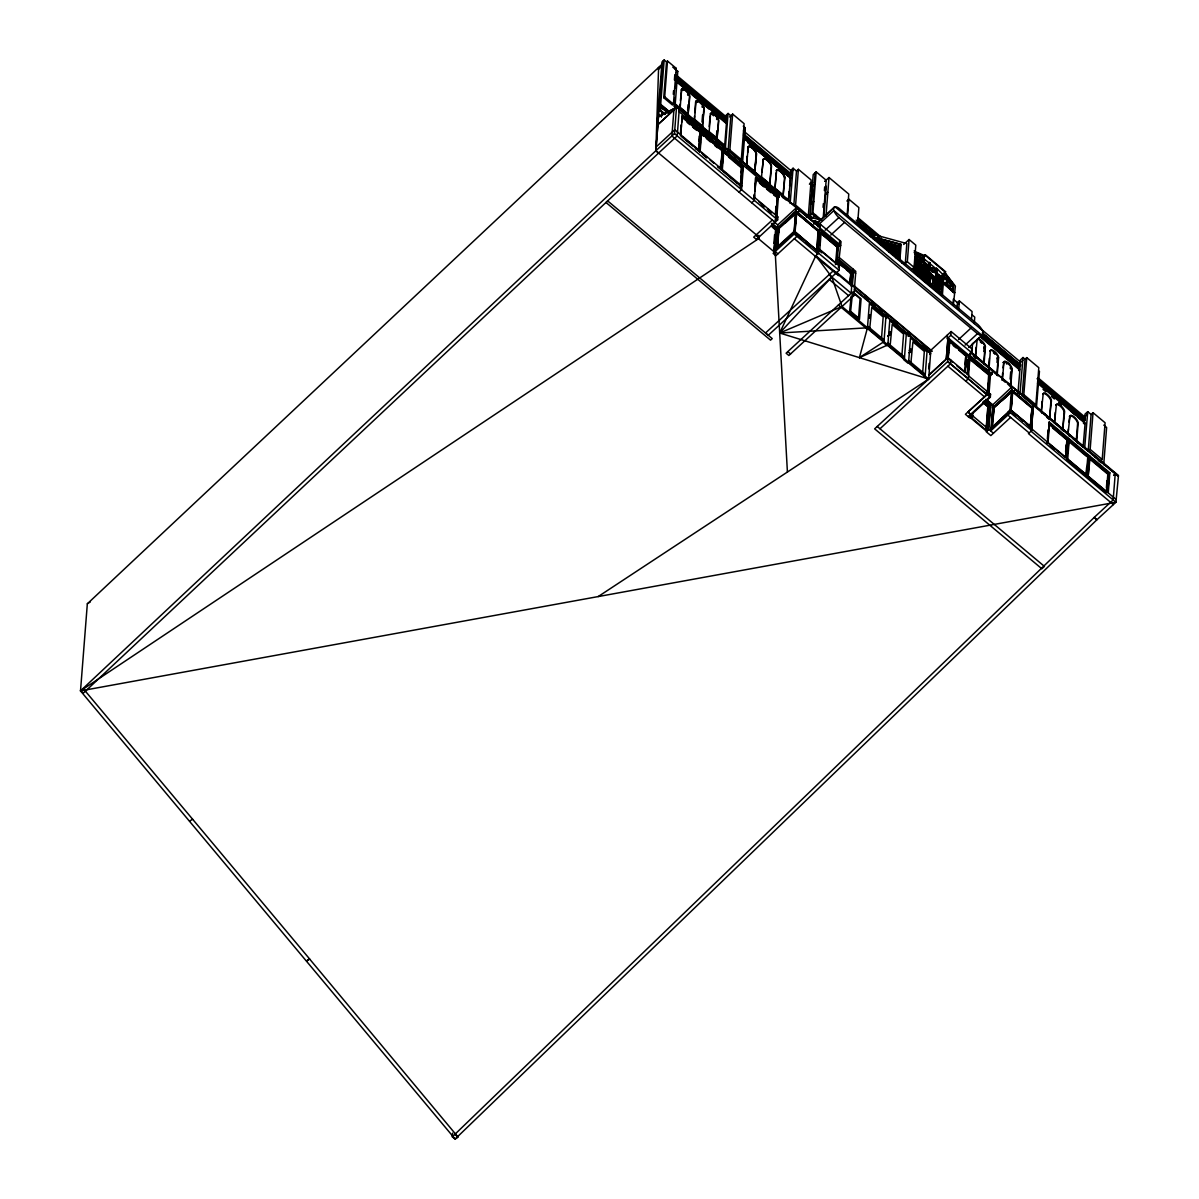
<?xml version="1.0" encoding="UTF-8"?>
<svg xmlns="http://www.w3.org/2000/svg" width="1199" height="1199" viewBox="0 0 1199 1199"><rect width="100%" height="100%" fill="white"/><g stroke="black" fill="none" stroke-linecap="round" stroke-linejoin="round"><path stroke-width="1.5" d="M662.852 61.164L655.853 150.729L658.626 153.037L83.301 693.172L80.513 690.894L83.54 688.975L309.612 958.96L306.584 960.894L309.582 958.99L458.138 1137.147L455.14 1139.05L80.513 690.894L655.853 150.744L658.611 67.459L658.476 69.272L662.522 65.465M1027.483 424.746L1031.515 427.998L1033.568 404.438M935.73 289.858L937.363 269.026L936.419 268.231L934.486 287.34L928.805 281.75M1037.809 379.498L1084.645 418.676L1085.005 414.15L1087.718 411.662L1091.09 414.494L1093.038 412.681L1105.103 422.767L1102.211 459.472L1100.247 461.27L1094.897 456.789M967.803 355.878L971.445 352.521L971.745 348.774L951.137 331.538L950.852 335.285L1118.487 475.478L1115.924 502.246L80.513 690.894L87.332 603.801L662.657 63.652M452.338 1136.802L1094.132 517.503L1096.935 519.737L455.14 1139.05L452.338 1136.802L452.623 1133.1M759.027 237.087L655.853 150.729L657.891 124.636L673.928 109.843L671.89 135.952L775.064 222.295L775.303 219.312M658.191 110.578L659.51 109.364L659.75 106.261L668.308 113.425M658.446 107.475L660.454 104.583L669.012 111.747M658.521 106.366L660.694 104.373L664.171 59.95L666.524 61.928L663.721 97.704L672.444 105.002L673.418 104.118L676.221 68.328L667.498 61.029L666.524 61.928M661.593 115.164L661.833 112.077L659.06 109.783L664.756 114.564M663.721 97.704L664.696 96.819L667.498 61.029M673.283 94.271L673.568 90.689M674.408 79.958L674.827 74.593M674.857 97.599L674.423 103.189L724.721 145.274L723.477 146.398M675.577 88.306L676.011 82.731M674.992 106.966L677.78 71.341L672.759 67.129M655.853 150.729L674.467 133.584L676.506 107.475L658.925 116.378L657.607 118.087M679.758 109.019L683.745 113.395M679.833 107.715L680.118 104.178M680.403 100.626L681.602 89.655A5.635 2.113 47.3 0 1 685.933 90.39A5.635 2.113 47.3 0 1 689.845 96.549L688.076 114.609L689.47 96.894A5.635 2.113 47.3 0 0 685.558 90.734A5.635 2.113 47.3 0 0 681.227 90M678.829 110.788L680.328 108.495L688.436 115.299L687.806 116.798L688.436 115.299M678.979 108.51L680.208 107.37L681.602 89.655M680.418 133.748L681.122 124.876M681.377 125.79L680.567 135.997L682.456 115.404L743.38 166.391L741.552 189.727L738.974 192.095M681.632 122.388L682.411 116.947L700.321 131.92L698.837 150.624L695.72 148.661M687.641 110.083L688.046 104.778M693.666 123.332L695.165 121.039L703.273 127.843L702.644 129.342L702.719 128.353M694.221 119.66L694.491 116.123M694.776 112.586L695.615 101.96A5.635 2.113 47.3 0 1 695.81 101.375M694.596 121.564L694.521 122.538L695.165 121.039M693.367 120.455L694.596 119.315L695.99 101.6A5.635 2.113 47.3 0 1 700.321 102.35A5.635 2.113 47.3 0 1 704.218 108.495L702.449 126.554L703.843 108.839A5.635 2.113 47.3 0 0 700.741 103.414A5.635 2.113 47.3 0 0 696.005 101.181M698.792 141.212L699.197 136.116M698.462 150.969L700.321 131.92M701.055 132.1L699.512 151.629M702.014 122.028L702.569 114.954M699.736 152.033L700.531 141.827M700.801 138.425L701.205 133.329L722.098 150.819L720.764 167.815M700.111 151.688L701.58 132.984L722.472 150.475L720.629 169.524M709.208 126.614L710.048 115.988M709.029 133.659L708.954 134.633L709.598 133.134L708.174 134.438M707.935 132.729L709.164 131.59L710.557 113.875A5.635 2.113 47.3 0 1 714.889 114.609A5.635 2.113 47.3 0 1 718.801 120.769L717.017 138.829L718.426 121.114A5.635 2.113 47.3 0 0 715.054 115.434A5.635 2.113 47.3 0 0 710.378 113.635M716.447 136.072L716.867 130.766M720.419 166.556L720.824 161.46M723.147 150.579L721.603 170.123L717.467 166.646M722.427 163.783L723.237 153.577M723.746 151.524L722.278 170.228L740.233 185.92L742.076 166.871L723.372 151.883L741.701 167.216M712.116 111.612L726.084 123.302L726.279 120.814L677.375 79.898M726.759 114.654L726.339 120.095L727.149 119.36L676.85 77.261M724.721 145.274L726.459 122.957L676.161 80.873M725.425 121.609L727.149 119.36M725.29 149.051L728.078 113.44L730.85 115.763L728.183 149.875M728.033 151.674L729.861 149.995L732.664 114.085L744.114 123.662L741.312 159.572L739.483 161.251M740.817 172.761L741.222 167.665L728.527 157.039M740.353 187.314L742.076 166.871M743.65 133.344L744.954 132.145L745.208 127.768L743.26 126.15M743.695 131.455L745.104 130.331L742.676 161.325L741.357 162.539M754.89 173.241L754.815 174.215L755.46 172.716L746.482 165.207L747.187 156.35M747.606 151.029L748.341 147.072A5.635 2.113 47.3 0 1 752.672 147.807A5.635 2.113 47.3 0 1 756.569 153.967L754.726 172.101L756.119 154.386A5.635 2.113 47.3 0 0 752.223 148.226A5.635 2.113 47.3 0 0 747.891 147.492M746.542 167.575L747.337 165.927L746.692 167.425L746.782 166.436M746.647 165.057L747.352 156.2M747.621 152.663L748.041 147.342A5.635 2.113 47.3 0 1 752.373 148.077A5.635 2.113 47.3 0 1 756.284 154.236L754.89 171.952M746.482 165.207L748.341 147.072M754.186 194.343L753.901 198L754.531 197.415M754.756 186.999L755.49 177.827L778.81 197.355L779.875 193.429M754.456 194.942L754.561 198.12M754.741 191.435L756.089 178.771L777.551 196.741L775.648 216.434M761.994 172.191L763.268 159.527A5.635 2.113 47.3 0 1 767.6 160.261A5.635 2.113 47.3 0 1 771.512 166.421L769.818 184.406M769.578 186.654L770.223 185.156L761.425 177.662L763.268 159.527M80.513 690.894L758.502 238.721L758.772 235.304M769.428 186.804L769.653 185.68M769.653 184.541L771.212 166.691A5.635 2.113 47.3 0 0 767.84 160.996A5.635 2.113 47.3 0 0 763.178 159.212M775.094 186.804L776.203 172.641M774.959 188.588L776.637 170.603A5.635 2.113 47.3 0 1 780.969 171.337A5.635 2.113 47.3 0 1 784.88 177.497L783.187 195.482M775.198 190.266L775.273 189.292L774.719 189.802M776.607 197.026L773.73 195.062M775.453 213.347L775.993 206.333M775.783 214.666L777.551 196.741M773.91 243.412L774.584 234.659M776.352 215.55L777.042 206.783M775.948 217.963L776.802 217.169L778.391 196.996M773.88 252.719L776.293 228.23L772.096 224.723M772.306 220.002L753.706 237.147L756.449 239.455L777.641 219.927L777.866 216.944L754.456 197.34M659.21 116.558L676.686 107.086L820.206 227.181L796.196 207.937L795.971 210.844L776.982 228.35L775.168 251.535L787.413 472.046M796.196 207.937L777.746 224.932L775.933 248.058L776.622 248.643L787.773 238.301M776.622 248.643L778.211 228.424L796.181 211.863L794.622 232.861L796.75 212.808L818.377 230.912L816.849 250.246L818.003 231.257L796.75 212.808M777.087 249.017L777.522 243.502M777.956 238.002L778.676 228.814L795.731 213.047L778.795 228.29L777.477 247.803L778.99 228.469M777.746 248.013L778.016 244.491M778.975 232.201L778.795 228.29M782.752 197.58L782.842 196.606M783.022 195.617L784.581 177.767A5.635 2.113 47.3 0 0 780.684 171.607A5.635 2.113 47.3 0 0 776.352 170.872L776.637 170.603M783.322 197.071L783.397 196.081L774.794 188.738M790.77 174.005L791.085 170.078M790.606 174.155L791.295 170.902L743.47 130.886M790.126 203.425L793.094 168.235L796.496 171.082L793.843 205.044M808.336 215.745L811.138 179.985L798.399 169.329L795.596 205.089L808.336 215.745L806.432 217.499M777.282 247.623L794.008 232.216L795.522 212.882M796.661 233.805L796.915 236.338L775.888 255.717L773.13 253.409L794.158 234.045L795.596 214.801M795.282 227.225L794.802 232.546L802.91 239.32M795.492 223.748L796.376 213.152L818.377 230.912M795.057 232.456L796.646 212.253L818.452 231.257M798.954 210.23L798.249 213.602M812.263 186.579L810.869 204.325L813.821 201.612M809.715 219.237L813.207 174.559L816.144 171.847L826.171 180.225L823.248 217.484M815.11 172.806L811.903 213.797L818.707 219.492L819.756 218.533M812.772 217.873L809.999 215.535L812.937 212.822L816.144 171.847M813.911 224.303L814.196 220.646L818.497 222.295M814.721 223.389L814.9 221.215L818.602 222.235M793.903 231.497L817.283 251.071L819.352 230.418L817.403 254.233L817.748 249.827M820.206 224.768L817.823 253.843L794.158 234.045M839.825 246.29L819.367 229.084L820.551 224.453L841.069 241.613L838.341 265.309M815.26 256.211L818.572 253.154L818.932 248.733L839.435 265.908L839.09 270.315L768.259 335.285L765.472 333.007L833.59 270.554L836.332 272.862L815.815 255.702L779.695 333.007L928.685 379.049L930.829 350.048M819.472 243.637L820.026 236.578M819.516 245.24L820.206 236.398M836.347 263.795L837.741 246.125L821.15 232.246L819.771 249.917L836.347 263.795L835.673 264.409M823.069 207.322L823.368 203.62M824.387 190.626L824.672 186.924M823.938 216.135L826.276 186.295M826.006 215.925L829.004 177.527L848.772 194.073L847.049 216.15M835.493 264.589L837.067 246.739L820.491 232.861L821.15 232.246M836.962 264.155L838.491 245.091M839.675 240.459L839.375 244.266L837.636 245.87M844.516 222.429L830.847 234.974M847.543 215.985L848.862 199.214L858.874 207.592L857.555 224.363M849.746 282.035L851.29 272.398L837.831 261.127M849.926 283.504L850.765 272.892L837.292 261.622M851.29 272.398L850.316 284.777L836.857 273.507M851.515 284.718L851.919 279.532M849.536 311.875L851.185 296.048M853.044 269.071L851.155 293.26L786.109 353.195L788.867 355.503L853.913 295.568L855.801 271.364L839.21 257.485M852.399 285.512L853.478 271.663L850.316 273.522M850.571 312.055L852.234 295.883M865.393 299.001L865.678 295.479L864.824 296.258M598.211 596.562L928.685 379.049L887.86 344.892L887.005 345.672L883.123 342.434L883.978 341.64L885.881 317.45L869.35 303.617L867.462 327.807L859.413 357.647L887.86 344.892L889.748 320.688L906.279 334.521L904.391 358.711L903.521 359.505L907.718 363.012L908.602 362.248L910.461 338.028L927.022 351.892L925.133 376.081L924.234 376.831L927.831 379.843M868.93 318.275L869.545 314.633L869.335 317.21C868.72 320.163 868.93 314.093 869.515 315.682M868.96 317.915L869.11 315.352M881.55 337.803L883.183 316.986L871.778 307.454L869.725 328.661M888.384 315.172L888.204 317.405L907.958 333.951L908.138 331.703L888.384 315.172L887.53 315.966M889.943 331.703L888.939 335.016L889.943 331.703L890.138 334.611L887.86 336.005L890.138 334.611M892.371 254.308L899.505 256.256L899.34 258.444L895.773 257.47M887.26 249.917L899.73 253.334L899.565 255.522L890.647 253.094M883.933 246.035L899.954 250.411L899.79 252.599L887.32 249.197M899.535 251.131L900.194 247.489L877.024 241.164M880.111 243.577L899.715 248.942L900.254 246.754L900.419 244.566L899.939 246.02L873.172 238.706M870.549 236.038L901.168 244.401L899.894 259.434L896.477 258.04M901.693 262.791L905.26 263.765L906.834 243.562L867.117 232.711M815.755 224.333L833.545 207.952A9.352 3.507 47.3 0 0 838.82 217.589L977.455 333.697A9.457 3.552 47.3 0 0 983.375 333.877A9.427 3.537 47.3 0 0 978.039 324.659L905.26 263.645L907.328 261.742L909.067 239.515L915.796 245.151L914.058 267.377L911.989 269.28M901.948 354.889L903.581 334.071L892.176 324.524L890.123 345.732M915.347 256.586L914.193 271.304L915.856 256.436L925.988 282.499M909.966 335.63L910.146 333.382L929.899 349.913L929.72 352.176L909.966 335.63L909.112 336.424M915.002 271.409L915.167 269.205L917.969 275.995M909.427 350.543L910.655 350.123L909.681 352.386M910.101 352.341L910.251 349.778M910.476 351.637L910.685 349.074L910.88 351.981L909.247 352.776L910.88 351.981M922.705 270.674L923.785 256.736L915.751 253.319M914.148 252.644L914.732 252.105L924.714 260.453L923.62 261.847L930.049 267.242M942.819 277.179L943.014 274.691L945.576 271.708L925.283 254.728L924.384 256.181L914.732 252.105L924.684 260.857L922.391 261.862L923.47 260.872L915.212 253.963M923.65 274.091C923.38 265.264 929.105 277.359 925.598 278.902L923.41 277.074M935.894 287.685L941.56 293.26L942.159 283.848L923.14 267.932L924.264 266.298L917.13 260.333M924.954 279.382L927.412 281.435L928.88 262.776L922.72 257.725L925.283 254.728M925.014 278.048L925.343 273.372L923.785 271.588M928.64 283.923L930.289 263.091L929.36 262.326L927.516 283.354M928.461 280.536L929.944 267.332M930.289 263.091L929.495 267.377L931.293 268.876L930.109 268.666L931.233 267.632L933.646 268.051L935.819 271.484L934.695 272.518L932.282 272.098L930.109 268.666M922.705 372.245L924.324 351.427L912.919 341.88L910.865 363.102M929.81 282.065C928.581 271.349 935.565 281.96 931.878 285.377M930.394 282.904C928.416 270.629 936.224 279.637 932.567 284.733L930.394 282.904L929.69 283.549M936.419 268.231L934.576 289.274M928.685 368.812L929.105 363.432M935.55 286.456L937.033 273.267M937.019 286.501C936.749 277.389 943.508 287.28 939.656 290.668L937.483 288.839L937.948 282.889M938.967 291.297L939.402 285.137L937.303 283.369M941.994 277.733L942.234 274.796M935.61 272.922L942.639 277.763L943.748 276.37L942.204 284.927L923.155 268.981M942.399 295.074L944.078 273.702L953.145 285.272L952.635 291.762L953.22 291.222L953.73 284.733L944.722 272.503L955.393 286.126L953.43 304.291M968.597 374.897L948.004 357.662L928.865 375.092L946.281 359.056L947.944 337.758L968.657 355.084L967.128 374.628M948.064 337.848L946.281 359.056M952.635 291.762L953.265 290.578L943.283 282.215L942.159 283.848L943.283 282.215L943.283 283.938L942.264 284.283M953.07 284.613L953.115 285.677L943.748 277.853L943.748 276.37L953.73 284.733L953.145 285.272L943.793 277.449M947.914 358.531L949.443 339.002L948.589 339.797M948.604 352.251L947.705 361.528L874.641 428.837L1041.871 568.776L1044.449 566.408L877.218 426.469M949.023 346.946L949.443 341.64L966.019 355.518L964.775 371.42M948.049 359.31L949.923 341.205L966.499 355.084L965.105 372.754L956.817 365.815M952.92 304.771L953.355 299.21L959.065 303.991M950.762 359.97L950.447 363.837L879.976 428.777M957.027 308.008L957.446 302.658L959.35 300.904L972.089 311.56L971.535 318.709M958.645 309.837L959.35 300.904M964.955 364.706L965.51 357.632M966.964 366.639L967.518 359.625M967.368 367.913L967.908 360.884M967.668 374.133L969.047 356.583L988.83 371.255L987.751 372.245M967.968 373.893L969.886 357.916L989.58 374.388L988.081 393.422M969.886 357.916L968.297 378.764L965.735 381.132M968.192 357.377L970.111 355.593L970.336 352.701L992.382 371.15L992.158 374.043L989.43 376.546M976.181 347.35L975.342 357.976L977.155 339.872A5.635 2.113 47.3 0 1 981.486 340.606A5.635 2.113 47.3 0 1 985.398 346.751L984.004 364.466M972.794 413.22L972.509 416.847L971.625 416.113M983.839 351.487L984.109 347.95A5.635 2.113 47.3 0 0 984.109 347.56M983.72 363.087L984.964 347.155A5.635 2.113 47.3 0 0 981.067 340.996A5.635 2.113 47.3 0 0 976.735 340.261M988.516 368.947L989.355 358.321M987.227 391.459L986.163 392.448L987.227 391.459L987.002 394.411L965.42 414.299L969.691 417.881L972.269 415.513L967.878 412.126L987.032 394.801L947.705 361.528L990.329 397.199L968.747 417.087M988.83 371.255L990.344 350.842A5.635 2.113 47.3 0 1 994.675 351.577A5.635 2.113 47.3 0 1 998.572 357.737L997.178 375.452M987.347 392.478L988.725 374.568M987.751 392.762L988.576 382.391M988.845 378.929L988.68 375.152M988.246 393.227L989.085 382.811M989.325 379.379L989.115 375.467M986.118 428.568L987.826 406.761L989.115 405.577L983.75 401.095M988.92 394.756L990.509 374.553L969.047 356.583M986.357 428.343L988.066 406.551L982.7 402.055M989.984 393.767L989.76 396.719L968.163 416.608M989.115 405.577L987.257 429.197L988.156 429.931L990.689 405.142L985.173 400.541M990.329 397.199L990.554 394.246L968.537 375.812M990.689 405.142L988.785 429.347L986.222 431.715L990.854 435.597L1010.592 417.402M990.869 428.418L990.674 430.921L1010.412 412.726L1012.196 390.289L992.892 408.08L990.869 428.418L1010.217 410.163L1016.407 415.468M991.558 428.987L992.712 404.857L1012.271 386.603M997.013 362.473L997.298 358.921A5.635 2.113 47.3 0 0 997.283 358.546M993.956 408.14L992.232 427.458L993.761 407.975L1011.401 391.713L993.177 408.319M993.267 416.997L993.821 409.923M996.894 374.073L998.153 358.126A5.635 2.113 47.3 0 0 994.241 351.981A5.635 2.113 47.3 0 0 989.909 351.247L990.344 350.842M1002.049 380.278L1002.604 373.189M1003.023 367.883L1003.863 362.173A5.635 2.113 47.3 0 1 1008.194 362.907A5.635 2.113 47.3 0 1 1012.106 369.052L1010.712 386.767M1003.863 362.173L1002.469 379.873L1005.212 382.181M1010.113 379.094L1010.682 372.02M1113.346 504.614L1028.457 433.573L1031.725 430.561L1031.949 427.608L1010.637 409.773L1008.074 412.141L1007.834 415.094L1029.147 432.929M1010.412 385.389L1011.671 369.457A5.635 2.113 47.3 0 0 1007.774 363.297A5.635 2.113 47.3 0 0 1003.443 362.563M1011.327 391.638L1009.918 410.777L992.232 427.458M992.487 407.75L1011.791 389.96L1012.016 387.067M1010.907 410.747L1012.481 390.529L1031.245 406.986M1011.327 407.21L1012.406 393.362M1023.511 421.104L1011.057 410.672L1012.78 391.399L1032.174 407.63L1030.256 427.069L1032.174 407.63M1014.774 389.375L1014.114 392.658M1019.929 394.576L1023.017 357.512L1025.025 359.19L1022.118 396.24L1023.826 394.666L1026.749 357.617L1038.799 367.688L1035.876 404.752L1034.167 406.326M1031.26 428.238L1033.073 405.157L1033.103 407.78L1011.791 389.96M1031.515 427.998L1033.328 404.902L1033.103 407.78M1039.458 371.255L1036.491 406.731M1042.111 401.485L1041.272 412.111L1043.205 393.916A5.635 2.113 47.3 0 1 1047.536 394.651A5.635 2.113 47.3 0 1 1051.433 400.796L1049.5 419.006L1050.894 401.29A5.635 2.113 47.3 0 0 1046.997 395.145A5.635 2.113 47.3 0 0 1042.665 394.411L1043.205 393.916M1042.366 413.31L1042.441 412.321L1041.826 412.891M1047.356 439.059L1048.076 429.901M1047.521 443.33L1049.23 422.048L1109.839 472.796L1108.266 492.909L1116.134 499.503M1049.5 423.891L1048.001 442.896L1065.926 457.883L1067.41 438.879L1049.5 423.891L1048.645 424.686M1054.595 421.329L1055.285 412.471M1054.446 423.097L1056.379 404.887A5.635 2.113 47.3 0 1 1060.71 405.622A5.635 2.113 47.3 0 1 1064.622 411.782L1062.689 429.991L1064.083 412.276A5.635 2.113 47.3 0 0 1060.171 406.116A5.635 2.113 47.3 0 0 1055.839 405.382L1056.379 404.887M1054.985 422.603L1063.843 430.246L1063.768 431.235L1061.055 428.972M1065.611 451.768L1066.151 444.859M1065.581 456.594L1066.93 439.329M1068.384 429.107L1067.979 434.413L1069.898 416.218A5.635 2.113 47.3 0 1 1074.229 416.952A5.635 2.113 47.3 0 1 1078.141 423.097L1076.747 440.812L1068.504 433.918M1068.953 422.018L1069.898 416.218M1089.292 461.72L1089.561 458.273L1107.861 473.59L1106.377 492.549L1066.765 459.217L1068.339 439.044M1067.754 452.907L1068.564 442.536M1069.163 436.016L1068.759 435.477M1069.178 440.378L1067.695 459.367L1086.774 475.314L1088.272 456.339L1069.178 440.378L1087.778 456.789L1086.429 474.04M1076.207 441.307L1077.601 423.592A5.635 2.113 47.3 0 0 1073.705 417.447A5.635 2.113 47.3 0 0 1069.373 416.712M1077.287 442.821L1077.361 441.832M1084.63 448.531L1087.718 411.662M1086.054 474.384L1086.594 467.475M1088.347 449.355L1091.09 414.509M1089.202 456.504L1087.613 476.647L1088.182 476.123L1108.266 492.909M1088.197 451.184L1090.161 449.385L1093.038 412.681M1088.887 466.891L1088.063 477.247L1090.041 457.823L1108.341 473.155L1106.857 492.1L1088.542 476.797M1103.709 464.687L1106.632 427.488L1103.799 425.12M1106.407 487.723L1106.947 480.829M1107.276 488.727L1107.711 483.242M1107.846 491.605L1109.285 473.305L1048.66 422.573L1049.23 422.048M789.137 191.555L788.357 200.713L790.711 177.842L744.339 138.904M789.601 186.07L790.501 175.444M791.205 171.922L790.95 175.024L743.56 134.513M790.441 176.088L791.355 174.649M971.804 352.581L972.554 343.513M974.232 323.55L974.757 317.121L971.909 314.738M1018.655 370.626L1019 366.489M981.187 337.668L1019.51 369.832L1020.094 362.802L1022.807 360.3M1017.921 393.482L1019.929 369.442L980.197 336.095M1018.895 367.763L1020.649 364.961L982.326 332.887M1083.461 423.292L1083.686 420.624M1084.331 422.498L1084.81 416.757L1087.493 414.434M1037.495 383.2L1085.11 423.142L1083.102 447.167L1073.165 438.834M1083.581 421.958L1085.35 419.095L1037.09 378.704M901.168 244.401L870.399 236.473M899.954 250.411L899.475 251.85L885.222 247.968M899.73 253.334L899.25 254.773L888.564 251.85M899.505 256.256L899.025 257.695L895.458 256.721M676.686 107.086L819.981 227.645M679.204 109.843L677.21 135.877L658.611 153.037M970.875 351.966L1118.232 475.943M1011.162 387.502L1007.385 383.665M838.401 305.011L866.607 328.601L867.462 327.807L779.695 333.007L831.776 277.044L815.815 255.702M991.273 428.747L993.911 426.259M996.564 423.757L1007.145 413.775M664.171 59.95L661.998 61.943L656.887 127.244L657.741 126.465M675.247 69.227L676.221 68.328M676.461 72.54L677.78 71.341M657.831 115.209L658.686 114.43L661.473 116.708M675.157 104.838L673.853 106.052L676.641 108.39M657.891 124.636L676.446 107.535M678.904 109.798L680.328 108.495M656.153 146.937L674.752 129.777L741.851 185.935L741.207 186.519L742.751 166.991L681.811 115.988M701.865 129.147L703.273 127.843M700.126 132.819L701.7 131.5L700.201 132.879L704.338 136.356M701.58 132.984L700.726 133.778L703.513 136.101M725.905 115.449L728.078 113.44M725.575 119.735L726.429 118.941L677.525 78.025M729.532 116.977L732.664 114.085M700.156 151.044L699.437 151.569L695.33 148.136M716.298 141.242L717.721 139.938L717.631 140.912L709.523 134.123M743.89 128.982L745.208 127.768M725.455 146.922L724.136 148.136L724.346 145.619L685.214 112.886M721.618 151.254L722.472 150.475M722.293 151.374L723.791 149.995M743.785 131.65L745.089 130.436M743.56 133.269L744.864 132.07M741.881 167.785L743.38 166.391M755.46 172.716L754.741 173.39L752.028 171.127M761.38 179.026L762.099 178.366L762.024 179.34L770.148 186.145M751.728 202.766L754.306 200.398L756.119 177.242L779.455 196.771M793.094 168.235L790.92 170.228L790.755 172.341L792.929 170.348M784.88 177.497L784.416 177.917A5.635 2.113 47.3 0 0 781.059 172.221A5.635 2.113 47.3 0 0 776.382 170.438M796.496 171.082L798.399 169.329M790.711 177.842L756.524 149.935M776.982 198.015L779.5 195.692L679.069 111.657M777.866 216.944L776.802 217.169M810.959 187.793L815.215 183.867M824.912 181.319L829.004 177.527M825.122 181.199L826.171 180.225M776.293 228.23L775.004 229.414L772.216 227.076M785.69 222.744L795.986 213.257M825.646 194.373L827.85 192.35M774.119 249.737L794.397 231.062L817.283 251.071M790.351 235.933L794.592 232.081M811.468 219.072L815.725 215.161M817.208 223.179L834.984 206.783L982.431 330.444M817.448 225.712L833.875 210.589L982.071 335.42L968.747 347.515M817.973 226.821L820.551 224.453M846.899 201.027L848.862 199.214M819.217 231.047L795.971 210.844M825.137 230.208L838.82 217.589M816.894 250.606L818.932 248.733M837.741 246.125L836.887 246.919L820.296 233.041M838.206 267.032L839.435 265.908M853.478 271.663L852.459 272.593L838.176 260.648M850.78 285.947L851.8 285.017M903.701 244.461L909.067 239.515M919.198 257.395L921.192 261.877L919.198 257.395L916.486 257.021L919.048 260.977L921.761 261.352M919.048 260.977L918.479 261.502L921.192 261.877M922.975 257.83L925.493 255.507L945.531 272.368M922.421 261.457L923.5 260.468L915.242 253.559M922.885 265.264L925.868 265.159L927.471 269.101L925.058 268.696L922.885 265.264L925.298 265.668L927.471 269.101M869.545 314.633L868.735 315.382L869.934 314.977M924.264 266.298L923.185 267.287L942.219 283.204M925.058 268.696L928.041 268.591M929.06 266.163L923.665 262.491M928.596 271.993L924.429 269.355M932.522 269.086L933.646 268.051M929.525 272.772L932.732 276.295M932.282 272.098L933.407 271.064L935.819 271.484M886.571 314.468L887.44 313.673L886.301 318.02M937.363 269.026L943.014 274.691M935.64 272.518L942.669 277.359L942.684 278.842L934.216 271.753L934.695 272.518M937.138 277.194L940.121 277.089L941.74 281.046L939.327 280.626L937.138 277.194L939.566 277.613L941.74 281.046M936.599 278.693L939.806 282.215M942.774 274.391L945.576 271.708M939.327 280.626L942.294 280.521M942.639 277.763L943.718 276.774L953.7 285.137L953.115 285.677M942.684 278.842L943.748 277.853M890.347 332.048L889.133 332.453M945.786 282.544L949.068 282.394L951.062 286.876L948.349 286.501L945.786 282.544L949.068 282.394M948.349 286.501L951.631 286.351M941.56 293.26L935.685 287.88M908.332 332.678L909.187 331.883L908.063 336.245M909.292 334.176L910.146 333.382M909.456 350.213L910.685 349.074M911.09 349.404L909.876 349.808M910.655 350.123L909.846 350.153M908.707 360.524L925.268 374.388M951.137 331.538L930.094 350.932L929.81 354.469L930.664 353.675L854.512 289.903M950.852 335.285L947.09 338.732L947.39 335.001M949.068 341.985L949.923 341.205M958.556 339.527L970.875 328.151M965.15 345.042L977.455 333.697M972.419 343.963L979.268 337.653M966.499 355.084L965.645 355.863L958.735 350.078M984.109 347.95L985.398 346.751M997.298 358.921L998.572 357.737M988.71 375.182L989.58 374.388M989.655 375.332L991.573 373.563M1023.017 357.512L1020.319 360L1019.959 364.556L983.045 333.667M1025.025 359.19L1026.749 357.617M1019.854 365.695L1020.649 364.961M989.49 395.235L990.554 394.246M1018.775 369.037L1019.645 368.243L981.322 336.095M973.153 416.263L971.04 418.211L985.788 430.546L987.901 428.598M1002.109 400.646L1011.611 391.878M1012.78 391.399L1031.934 407.855L1030.436 426.889L1026.284 423.412M1047.072 442.731L1047.641 442.206L1088.182 476.123M1084.555 419.83L1085.35 419.095M1067.41 438.879L1066.555 439.673L1052.782 428.148M1084.196 423.981L1085.11 423.142M1068.909 438.519L1067.485 439.838L1049.02 424.341M1087.403 457.134L1088.272 456.339M1088.347 457.284L1089.756 455.98M1090.041 457.823L1089.187 458.618L1107.486 473.935L1108.341 473.155M1108.431 474.1L1109.839 472.796M1113.871 475.119L1115.22 473.89L1113.167 499.938L1094.117 517.473L1096.875 519.781L1115.924 502.246L1031.02 431.205M1113.856 475.433L1115.19 474.19M859.413 357.647L883.978 341.64L887.86 344.892M87.332 603.801L90.36 601.883M189.592 821.15L192.604 819.232M809.4 184.106L812.607 182.263L810.434 184.256L811.288 183.462L811.124 185.62L812.427 184.406L810.299 182.623M779.695 333.007L842.013 306.524L883.978 341.64M808.681 216.749L818.707 219.492M814.406 222.654L818.123 223.673M875.3 239.95L900.254 246.754M883.723 243.832L894.424 246.739M880.426 244.326L900.014 249.677M887.065 247.713L894.184 249.662M914.687 251.4L924.429 255.522M454.871 1134.344L457.688 1136.607M659.3 106.681L662.073 108.974M929.795 263.54L935.939 268.681M923.65 261.442L930.094 266.837M936.584 273.297L942.714 278.438M922.391 261.862L930.649 268.756M918.509 262.161L924.204 266.942M943.238 282.859L954.884 292.616M952.68 291.117L943.328 283.294L954.299 293.156M918.989 263.6L922.99 266.957M858.169 217.888L881.1 237.072M858.079 219.027L879.571 237.012M857.765 219.327L879.257 237.312M907.328 261.742L914.058 267.377M923.47 275.036L926.183 277.299M937.004 286.351L939.701 288.614M856.176 220.106L874.805 235.678M857.18 221.695L872.932 234.869M925.223 279.127L927.681 281.18M928.596 281.96L934.755 287.101M857.09 222.849L871.418 234.839M905.26 263.765L838.566 207.967A9.742 3.642 47.3 0 0 833.545 207.952M856.416 223.464L860.717 227.061M863.58 229.459L867.881 233.056M928.431 284.133L933.347 288.24M935.505 290.053L940.421 294.16M980.437 328.526L1020.169 361.783M676.266 75.042L726.564 117.127M1037.944 377.745L1084.795 416.937M676.791 77.98L727.089 120.08M744.654 134.902L791.055 173.735M677.435 79.179L724.945 118.926M987.212 338.373L991.468 341.94M994.301 344.323L1007.085 355.009M1009.918 357.377L1015.598 362.128M1039.128 381.822L1041.961 384.205M1046.217 387.757L1050.489 391.324M1054.745 394.891L1057.578 397.259M1061.834 400.826L1064.682 403.209M1068.938 406.761L1073.195 410.328M1076.028 412.711L1080.284 416.263M677.33 80.618L726.219 121.534M693.292 94.721L696.079 97.059M700.276 100.566L704.472 104.073M708.654 107.58L711.457 109.918M677.18 82.386L700.935 102.26M703.738 104.598L709.313 109.274M812.937 212.822L821.974 220.376M1090.161 449.385L1102.211 459.472M1023.826 394.666L1035.876 404.752M680.208 107.37L688.451 114.265M694.596 119.315L702.824 126.21M709.164 131.59L717.392 138.484M729.861 149.995L741.312 159.572M674.048 103.534L681.032 109.379M775.243 188.318L783.487 195.197M746.947 164.788L755.175 171.682M761.875 177.242L770.118 184.121M1041.811 411.617L1050.564 419.125M680.253 109.484L688.361 116.273M741.147 160.411L788.807 200.293M664.696 96.819L673.418 104.118M695.075 122.028L703.199 128.818M993.986 372.454L998.003 375.812M1017.007 391.713L1019.869 394.111M1022.717 396.494L1117.978 476.198M744.909 164.353L764.527 180.764M767.33 183.117L772.935 187.808M775.738 190.146L778.541 192.499M782.752 196.022L786.949 199.529M973.633 356.088L976.391 358.396M1046.727 417.252L1049.5 419.575M1098.329 460.431L1101.102 462.754M820.251 228.26L840.769 245.435M686.173 116.318L697.338 125.67M700.141 128.008L712.97 138.784M716.912 142.037L719.955 144.629M769.114 185.845L778.915 194.058M781.718 196.396L785.93 199.918M970.111 355.593L992.158 374.043M1012.346 391.803L1031.739 408.02M795.492 211.294L818.872 230.867M682.036 117.292L699.946 132.265M755.715 179.131L777.177 197.086M693.277 127.094L696.019 129.387M737.685 164.263L740.487 166.601M760.121 183.222L764.243 186.669M1068.324 441.157L1086.039 455.995M687.072 122.343L689.815 124.651M692.572 126.944L696.709 130.406M706.301 138.44L710.482 141.932M714.649 145.424L717.437 147.762M970.92 359.67L987.362 373.429M759.492 183.147L763.763 186.714M766.611 189.097L770.882 192.679M953.205 345.462L955.978 347.77M969.032 358.711L988.845 375.062M793.408 213.212L794.547 214.186M660.694 104.373L669.252 111.522M660.364 105.707L668.922 112.856M659.51 109.364L665.205 114.145M839.195 259.703L855.636 273.462M844.171 267.167L846.899 269.445M836.962 261.922L843.706 267.557M846.389 269.805L850.436 273.192M1011.297 410.448L1030.675 426.664M1019.15 417.642L1023.332 421.269M819.097 250.531L821.855 252.854M948.529 358.861L952.68 362.338M1013.23 413.445L1015.973 415.738M682.321 136.791L698.837 150.624M701.505 152.858L707.08 157.519M709.853 159.842L714.034 163.349M718.216 166.841L721.004 169.179M681.646 136.671L692.602 145.843M723.012 171.292L737.01 183.012M702.524 154.356L706.706 157.863M758.847 201.717L764.572 206.498M767.435 208.896L771.736 212.493M795.237 232.141L816.849 250.246M1050.279 445.638L1054.416 449.1M1010.412 412.726L1031.725 430.561M761.335 204.459L764.198 206.842M768.499 210.439L771.362 212.837M806.972 242.723L809.67 244.986M805.743 242.153L809.91 245.645M818.572 253.154L839.09 270.315M674.467 133.584L777.641 219.927M853.628 285.377L932.327 351.247M854.752 287.026L864.629 295.284L864.449 297.517L854.572 289.244M836.737 272.413L854.557 287.325M865.663 296.947L868.511 299.33M879.961 308.907L882.824 311.305M893.375 320.163L897.451 323.58L894.739 321.302M947.884 366.205L984.424 396.779M773.58 221.44L777.746 224.932M794.337 238.706L838.461 275.635M987.002 400.076L992.712 404.857M985.773 399.387L992.682 405.172M771.961 223.209L778.676 228.814M984.529 401.125L990.044 405.742M771.422 223.703L776.982 228.35M852.954 292.046L861.092 298.851L859.473 319.429L849.971 311.485M852.519 292.376L860.058 298.686L858.544 317.975L851.005 311.665M771.452 225.322L775.648 228.814L773.865 251.58L758.502 238.721M983.794 403.404L987.826 406.761M853.913 295.568L829.019 274.721M848.577 295.628L829.198 279.412L831.776 277.044L842.013 306.524M867.596 326.128L884.113 339.961M887.994 343.199L904.511 357.032M967.983 411.931L993.431 433.229M774.509 250.981L777.926 253.843M867.027 328.211L883.558 342.03M887.425 345.282L903.956 359.115M908.168 362.638L924.699 376.471M755.745 235.274L759.147 238.136L757.198 238.766M971.46 417.807L986.222 430.156M970.336 417.297L971.22 418.031M985.968 430.381L986.867 431.115M787.803 351.637L790.546 353.945M982.221 334.116L1020.544 366.235M1038.409 381.177L1085.245 420.429M743.5 135.172L791.295 175.294M981.426 334.866L1019.75 366.969M1037.6 381.911L1084.436 421.164M745.508 137.675L789.092 174.26M744.054 137.136L790.606 175.938M981.981 336.844L986.237 340.411M989.085 342.779L993.342 346.346M997.598 349.928L1000.431 352.296M1004.702 355.863L1008.959 359.43M1013.215 362.997L1016.048 365.38M1070.812 411.257L1075.068 414.824M1077.901 417.192L1082.157 420.759M744.159 137.645L790.546 176.583L743.994 137.795M1043.04 389.435L1045.888 391.818M1051.553 396.584L1054.401 398.967M1058.657 402.549L1061.49 404.917M748.251 142.711L790.411 178.111M748.101 142.861L750.904 145.214M658.686 114.43L661.563 116.828M1031.245 428.448L1047.641 442.206M807.242 243.397L809.984 245.705M946.356 282.02L948.919 285.976M937.708 276.684L939.881 280.116M931.233 267.632L933.407 271.064M923.455 264.739L925.628 268.171M918.029 275.26L915.227 268.471L915.407 266.253L919.603 276.489M914.282 250.681L926.992 281.63M915.856 256.436L926.497 282.35M926.632 283.114L916.096 257.425L915.916 259.643L925.029 281.825M924.264 280.836L915.856 260.378L915.691 262.581L921.986 277.943M921.087 275.156L923.2 280.296M921.941 278.663L915.631 263.315L915.466 265.534L919.663 275.77M918.734 272.922L920.832 278.033M914.717 271.154L916.111 274.541M1002.978 362.578A5.635 2.113 47.3 0 1 1003.938 362.443M1004.357 362.548A5.635 2.113 47.3 0 1 1004.822 362.727M1006.366 363.657A5.635 2.113 47.3 0 1 1006.905 364.091M1010.098 367.883A5.635 2.113 47.3 0 1 1010.577 368.947M993.386 352.761A5.635 2.113 47.3 0 1 993.926 353.24M994.451 353.75A5.635 2.113 47.3 0 1 994.945 354.29M997.058 357.617A5.635 2.113 47.3 0 1 997.208 358.096M980.212 341.79A5.635 2.113 47.3 0 1 980.737 342.255M981.262 342.764A5.635 2.113 47.3 0 1 981.771 343.304M983.884 346.646A5.635 2.113 47.3 0 1 984.019 347.125M710.303 114.07A5.635 2.113 47.3 0 1 711.577 114.385M712.581 114.939A5.635 2.113 47.3 0 1 713.66 115.748M716.507 118.971A5.635 2.113 47.3 0 1 716.837 119.54M696.994 102.125A5.635 2.113 47.3 0 1 697.488 102.365M701.94 106.711A5.635 2.113 47.3 0 1 702.269 107.266M682.621 90.165A5.635 2.113 47.3 0 1 683.115 90.42M687.552 94.766A5.635 2.113 47.3 0 1 687.896 95.321M866.622 296.962L866.457 299.18L886.211 315.727L886.376 313.494L866.622 296.962M607.698 200.937L606.005 202.496L770.537 340.156L772.216 338.598L607.698 200.937M875.705 305.355L871.613 301.953L875.705 305.37M927.382 348.624L923.305 345.207L927.367 348.609"/></g></svg>
